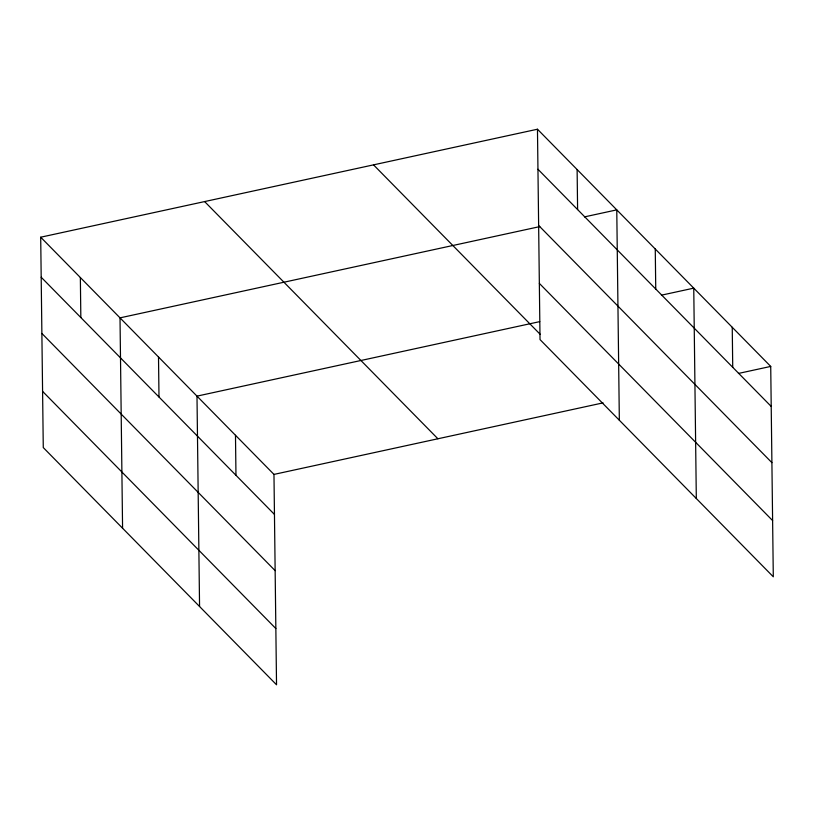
<?xml version="1.0" encoding="UTF-8"?>
<svg xmlns="http://www.w3.org/2000/svg" width="814" height="814" viewBox="0 0 814 814"><rect width="100%" height="100%" fill="white"/><g stroke="black" fill="none" stroke-linecap="round" stroke-linejoin="round"><path stroke-width="1.22" d="M40.7 237.21L273.972 474.409L276.536 684.778L43.274 447.578L40.7 237.21L537.464 129.222L770.726 366.422L773.3 576.79L540.028 339.591L537.464 129.222M539.774 226.607L120.014 317.857L122.578 528.225M584.483 216.89L616.768 209.87L619.342 420.238M539.753 321.622L196.988 396.133L199.562 606.501M661.456 295.167L693.752 288.146L696.316 498.514M273.972 474.409L603.072 402.869M738.44 373.443L770.726 366.422M537.952 169.251L771.214 406.44M538.634 225.458L771.906 462.657M539.346 283.384L772.608 520.573M373.524 164.855L540.313 334.452M204.629 201.577L437.901 438.766M41.188 277.228L274.46 514.428M41.88 333.445L275.142 570.645M42.582 391.361L275.854 628.561M732.244 327.279L732.732 367.307M655.26 249.013L655.748 289.031M577.116 169.546L577.604 209.574M235.48 435.266L235.968 475.295M158.506 356.99L158.995 397.018M80.352 277.533L80.84 317.552"/></g></svg>
